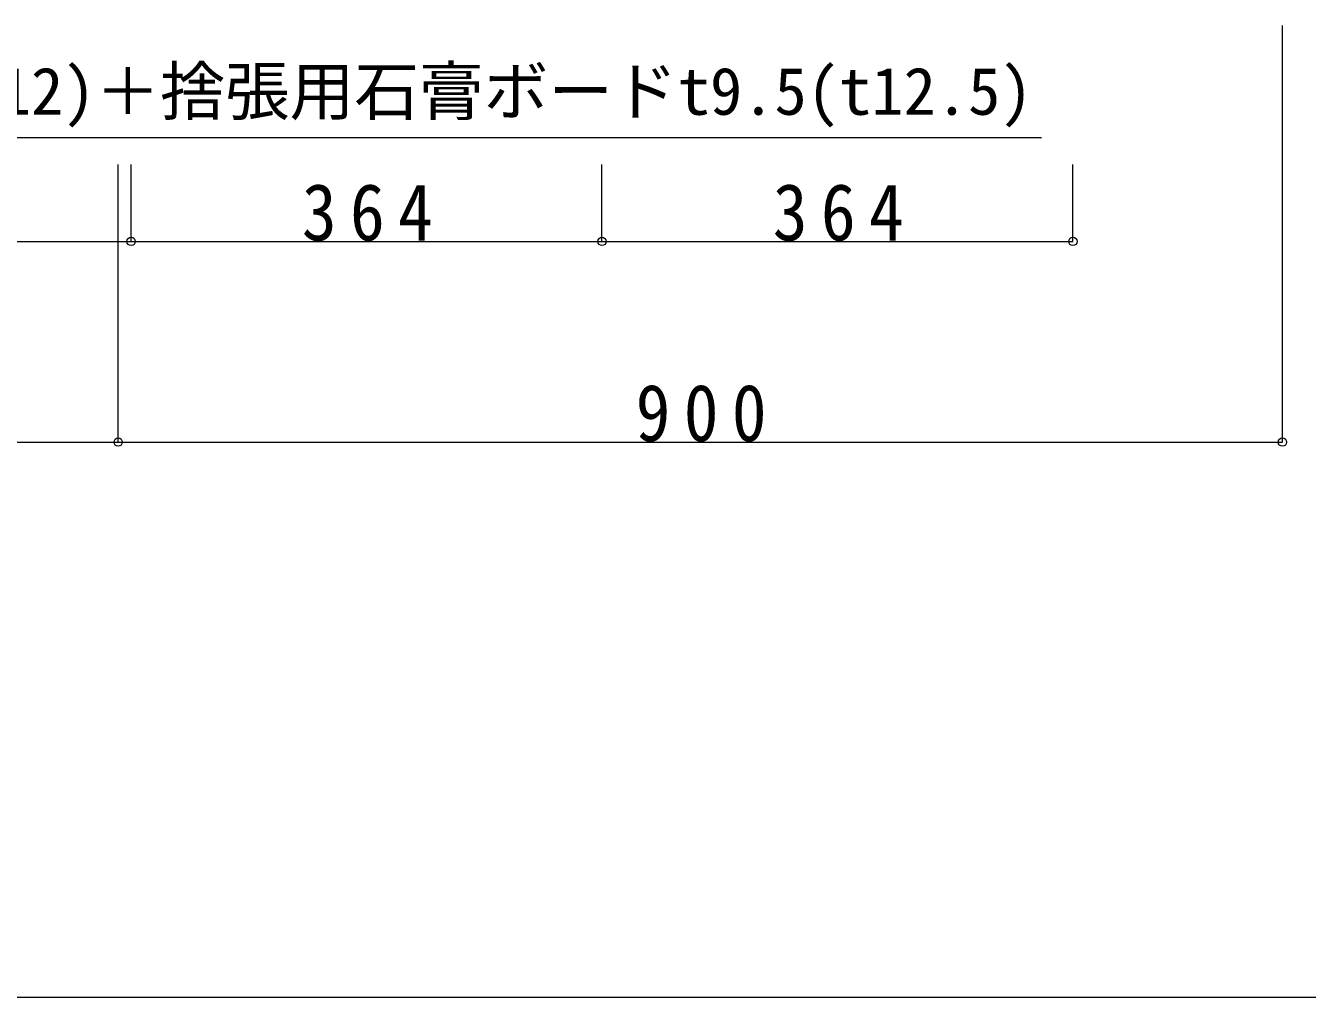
# Model space of a CAD drawing. Units: millimetres at full size, sheet at 1:20. Extents: x -4155 to 4045, y -2866 to 2834.
# Drawn here: x 2550 to 3541, y 114 to 865 of the extents above; entities that cross this region are included whole.
import ezdxf
from ezdxf.enums import TextEntityAlignment as Align

# ---------------------------------------------------------------- set-up
doc = ezdxf.new("R2010")
doc.units = ezdxf.units.MM
doc.header["$LTSCALE"] = 20
for name, color, linetype, lineweight in [('1-1_寸法', 7, 'Continuous', 9), ('1-2_文字', 7, 'Continuous', 9), ('F-1_レイアウト', 7, 'Continuous', 9)]:
    doc.layers.add(name, color=color, linetype=linetype, lineweight=lineweight)
doc.styles.add('ＭＳ ゴシック', font='')
doc.styles.get('ＭＳ ゴシック').set_extended_font_data('MS Gothic')

msp = doc.modelspace()

# ---------------------------------------------------------------- linework, layer by layer
at = {"layer": '1-1_寸法'}
for p, q in [((2621.26, 542.96), (2621.26, 757.49)), ((2631.26, 698.11), (2631.26, 757.49)), ((2995.26, 698.11), (2995.26, 757.49)), ((3359.26, 698.11), (3359.26, 757.49)), ((2631.26, 698.11), (2995.26, 698.11)), ((2995.26, 698.11), (3359.26, 698.11)), ((1721.26, 542.96), (2621.26, 542.96))]:
    msp.add_line(p, q, dxfattribs=at)
for points in [[(2621.26, 542.96), (3521.26, 542.96), (3521.26, 864.97)], [(1903.26, 698.11), (2267.26, 698.11), (2631.26, 698.11)]]:
    msp.add_lwpolyline(points, dxfattribs=at)
for centre in [(2631.26, 698.11), (2995.26, 698.11), (3359.26, 698.11), (2621.26, 542.96), (3521.26, 542.96)]:
    msp.add_circle(centre, 3.19, dxfattribs=at)
at = {"layer": '1-2_文字'}
msp.add_line((3334.87, 778.15), (1871.08, 778.15), dxfattribs=at)
at = {"layer": 'F-1_レイアウト'}
msp.add_line((4045.15, 113.62), (-877.93, 113.62), dxfattribs=at)

# ---------------------------------------------------------------- texts
at = {"layer": '1-1_寸法', "char_height": 43.99, "attachment_point": 7, "style": 'ＭＳ ゴシック'}
for s, insert in [('\\T1.38;\\W0.9;364', (2763.26, 698.11)), ('\\T1.38;\\W0.9;364', (3127.26, 698.11)), ('\\T1.38;\\W0.9;900', (3021.26, 542.96))]:
    msp.add_mtext(s, dxfattribs=dict(at, insert=insert))
at = {"layer": '1-2_文字', "style": 'ＭＳ ゴシック'}
msp.add_text('ダイロートン捨張工法用t9(t12)＋捨張用石膏ボードt9.5(t12.5)', height=36.66, dxfattribs=at).set_placement((1879.15, 785.02), align=Align.BOTTOM_LEFT)

doc.saveas('drawing.dxf')
